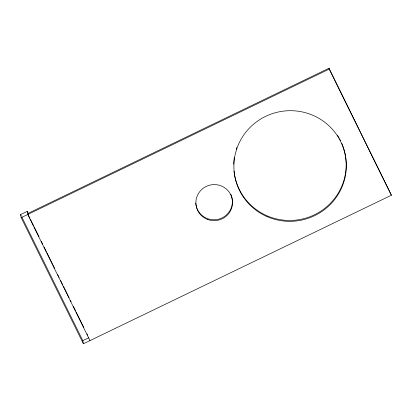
<?xml version="1.0" encoding="UTF-8"?>
<svg xmlns="http://www.w3.org/2000/svg" width="412" height="412" viewBox="0 0 412 412"><rect width="100%" height="100%" fill="white"/><g stroke="black" fill="none" stroke-linecap="round" stroke-linejoin="round"><path stroke-width="0.62" d="M27.192 211.382L27.599 213.591L329.023 68.227L391.4 195.226L83.384 343.773L21.167 217.654L20.6 214.559L27.192 211.382L28.33 213.684M21.167 217.654L329.183 69.108L329.023 68.227M83.384 343.773L82.817 340.678L88.858 337.763M329.183 69.108L391.4 195.226M27.882 214.168L29.87 218.2M30.442 219.349L33.563 225.683M34.134 226.837L38.96 236.627M41.236 241.236L42.657 244.115M44.074 246.994L46.35 251.598M46.916 252.752L54.585 268.3M57.711 274.634L59.132 277.513M60.554 280.392L62.825 285.001M63.391 286.155L69.077 297.67M70.493 300.549L71.065 301.702M73.336 306.307L75.607 310.916M76.179 312.069L83.847 327.617M86.973 333.952L87.54 335.105M27.764 214.477L89.976 340.595M20.6 214.559L21.167 215.713M21.738 216.861L82.817 340.678M230.735 194.155A18.344 18.03 -10.4 0 1 218.545 219.194A18.344 18.03 -10.4 0 1 195.762 203.065M341.795 143.438A56.248 55.29 -10.4 0 1 303.798 218.664A56.248 55.29 -10.4 0 1 234.016 171.052M233.743 164.141A56.248 55.29 -10.4 0 1 234.356 157.235M236.194 149.252A56.248 55.29 -10.4 0 1 236.792 147.445M337.335 135.085A56.248 55.29 -10.4 0 1 339.292 138.334M339.895 139.452A56.248 55.29 -10.4 0 1 340.472 140.574M267.058 216.614A56.248 55.29 -10.4 0 0 346.039 160.093A56.248 55.29 -10.4 0 0 257.227 121.344A56.248 55.29 -10.4 0 0 267.058 216.614M207.792 219.555A18.344 18.03 -10.4 0 0 232.296 199.537A18.344 18.03 -10.4 0 0 202.555 188.768A18.344 18.03 -10.4 0 0 207.792 219.555"/></g></svg>
